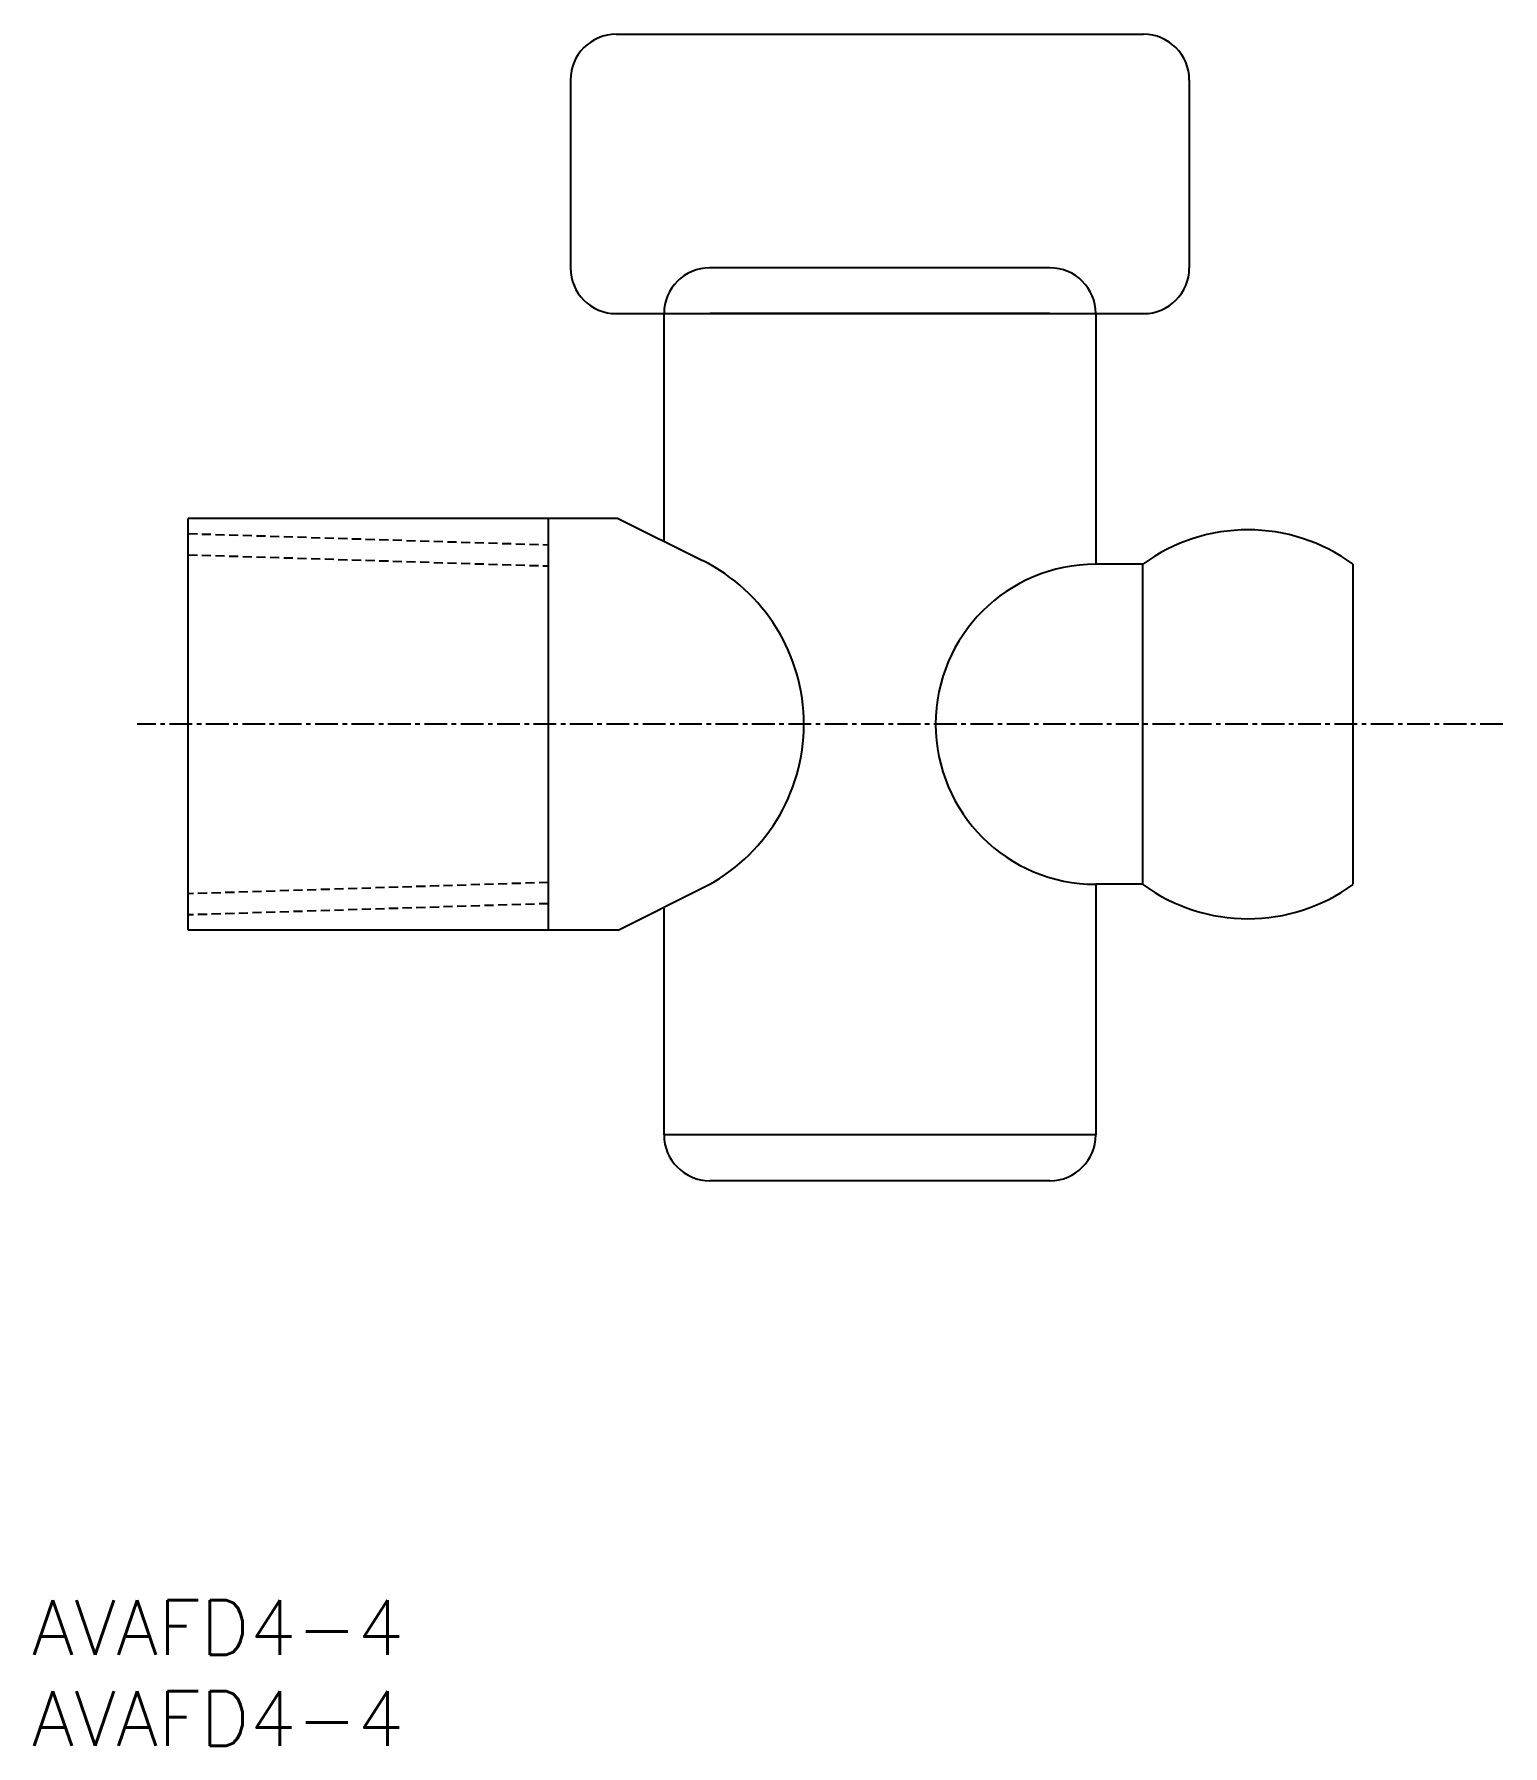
# Model space of a CAD drawing. Extents: x 0.1 to 80.8, y 0 to 94.
import ezdxf
from ezdxf.enums import TextEntityAlignment as Align

# ---------------------------------------------------------------- set-up
doc = ezdxf.new("R2010")
doc.units = 0
doc.linetypes.add('CENTER', pattern=[2, 1.25, -0.25, 0.25, -0.25])
doc.linetypes.add('DASHED', pattern=[0.75, 0.5, -0.25])
doc.layers.get('0').update_dxf_attribs({"linetype": 'CONTINUOUS'})
doc.layers.add('CENTER', color=1, linetype='CENTER')
doc.styles.get("Standard").update_dxf_attribs({"font": 'txt.shx', "bigfont": '@extfont2.shx'})

msp = doc.modelspace()

# ---------------------------------------------------------------- linework, layer by layer
at = {"color": 7, "linetype": 'CONTINUOUS'}
for p, q in [((32.109, 94.049), (61.072, 94.049)), ((29.59, 91.53), (29.59, 81.216)), ((63.59, 91.53), (63.59, 81.216)), ((55.932, 81.216), (37.249, 81.216)), ((32.109, 78.697), (61.072, 78.697)), ((34.73, 66.188), (34.73, 78.697)), ((55.932, 78.697), (37.249, 78.697)), ((58.451, 78.697), (58.451, 64.929)), ((8.59, 44.818), (8.59, 67.447)), ((32.212, 67.447), (8.59, 67.447)), ((28.365, 67.447), (28.365, 44.818)), ((32.212, 67.447), (36.853, 65.126)), ((61.035, 64.929), (58.451, 64.929)), ((61.035, 47.336), (61.035, 64.929)), ((72.59, 47.336), (72.59, 64.929)), ((32.212, 44.818), (36.853, 47.138)), ((61.035, 47.336), (58.451, 47.336)), ((58.451, 47.336), (58.451, 33.568)), ((34.73, 33.568), (34.73, 46.077)), ((32.212, 44.818), (8.59, 44.818)), ((58.451, 33.568), (34.73, 33.568)), ((55.932, 31.049), (37.249, 31.049))]:
    msp.add_line(p, q, dxfattribs=at)
at = {"color": 3, "linetype": 'DASHED'}
for p, q in [((8.59, 66.61), (28.365, 65.992)), ((8.59, 65.448), (28.365, 64.83)), ((28.365, 47.435), (8.59, 46.817)), ((28.365, 46.273), (8.59, 45.655))]:
    msp.add_line(p, q, dxfattribs=at)
at = {"color": 7, "linetype": 'CONTINUOUS'}
for centre, radius, start, end in [((32.109, 91.53), 2.519, 90, 180), ((61.072, 91.53), 2.519, 0, 90), ((32.109, 81.216), 2.519, 180, 270), ((37.249, 78.697), 2.519, 90, 180), ((55.932, 78.697), 2.519, 0, 90), ((61.072, 81.216), 2.519, 270, 0), ((66.813, 57.036), 9.781, 53.79247, 126.20753), ((32.356, 56.132), 10.056, 296.56505, 63.43495), ((58.451, 56.132), 8.796, 90, 270), ((66.813, 55.228), 9.781, 233.79247, 306.20753), ((37.249, 33.568), 2.519, 180, 270), ((55.932, 33.568), 2.519, 270, 0)]:
    msp.add_arc(centre, radius, start, end, dxfattribs=at)
at = {"layer": 'CENTER', "color": 1, "linetype": 'CENTER'}
msp.add_line((80.813, 56.132), (5.79, 56.132), dxfattribs=at)

# ---------------------------------------------------------------- texts
at = {"color": 7, "linetype": 'CONTINUOUS'}
for p in [(0, 6.5), (0, 1.5)]:
    msp.add_text('AVAFD4-4', height=3, dxfattribs=at).set_placement(p, align=Align.MIDDLE_LEFT)

doc.saveas('drawing.dxf')
